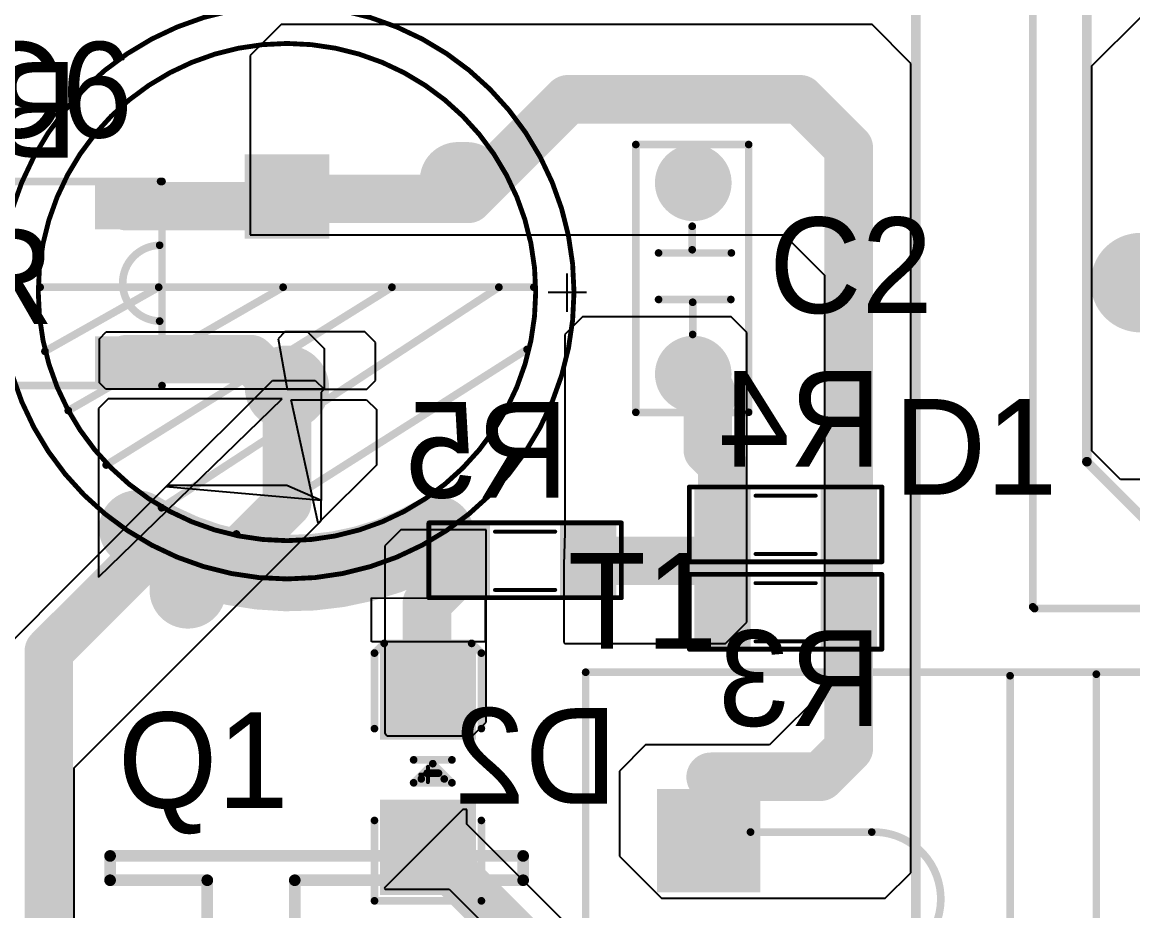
# Model space of a CAD drawing. Header units: millimetres. Extents: x 0.99 to 6.96, y 0.76 to 5.84.
# Drawn here: x 1.568 to 2.71, y 4.444 to 5.359 of the extents above; entities that cross this region are included whole.
import ezdxf

# ---------------------------------------------------------------- set-up
doc = ezdxf.new("R2010")
doc.units = ezdxf.units.MM
doc.header["$MEASUREMENT"] = 0
for name, color, linetype in [('BottomLayer', 5, 'Continuous'), ('BottomOverlay', 54, 'Continuous'), ('BottomPaste', 16, 'Continuous'), ('BottomSolder', 6, 'Continuous'), ('Mechanical1', 6, 'Continuous'), ('Mechanical15', 56, 'Continuous'), ('MultiLayer', 9, 'Continuous'), ('PadHoleLayer', 156, 'Continuous'), ('TopLayer', 1, 'Continuous'), ('TopOverlay', 2, 'Continuous'), ('TopSolder', 216, 'Continuous')]:
    doc.layers.add(name, color=color, linetype=linetype)

# ---------------------------------------------------------------- blocks, each defined once
blk = doc.blocks.new('TO220_2_56')
at = {"layer": 'BottomLayer', "const_width": 0.07}
for points in [[(0, 0.01), (0, -0.01)], [(0.1, 0.01), (0.1, -0.01)], [(0.2, 0.01), (0.2, -0.01)]]:
    blk.add_lwpolyline(points, dxfattribs=at)
at = {"layer": 'BottomLayer', "const_width": 0.035}
for points in [[(-0.0175, 0.01, 1), (0.0175, 0.01, 1)], [(0.0825, 0.01, 1), (0.1175, 0.01, 1)], [(0.1825, 0.01, 1), (0.2175, 0.01, 1)], [(-0.0175, -0.01, 1), (0.0175, -0.01, 1)], [(0.0825, -0.01, 1), (0.1175, -0.01, 1)], [(0.1825, -0.01, 1), (0.2175, -0.01, 1)]]:
    blk.add_lwpolyline(points, format="xyb", close=True, dxfattribs=at)
at = {"layer": 'BottomSolder', "const_width": 0.078}
for points in [[(0, 0.01), (0, -0.01)], [(0.1, 0.01), (0.1, -0.01)], [(0.2, 0.01), (0.2, -0.01)]]:
    blk.add_lwpolyline(points, dxfattribs=at)
at = {"layer": 'BottomSolder', "const_width": 0.039}
for points in [[(-0.0195, 0.01, 1), (0.0195, 0.01, 1)], [(0.0805, 0.01, 1), (0.1195, 0.01, 1)], [(0.1805, 0.01, 1), (0.2195, 0.01, 1)], [(-0.0195, -0.01, 1), (0.0195, -0.01, 1)], [(0.0805, -0.01, 1), (0.1195, -0.01, 1)], [(0.1805, -0.01, 1), (0.2195, -0.01, 1)]]:
    blk.add_lwpolyline(points, format="xyb", close=True, dxfattribs=at)
at = {"layer": 'MultiLayer', "const_width": 0.07}
for points in [[(0, 0.01), (0, -0.01)], [(0.1, 0.01), (0.1, -0.01)], [(0.2, 0.01), (0.2, -0.01)]]:
    blk.add_lwpolyline(points, dxfattribs=at)
at = {"layer": 'MultiLayer', "const_width": 0.035}
for points in [[(-0.0175, 0.01, 1), (0.0175, 0.01, 1)], [(0.0825, 0.01, 1), (0.1175, 0.01, 1)], [(0.1825, 0.01, 1), (0.2175, 0.01, 1)], [(-0.0175, -0.01, 1), (0.0175, -0.01, 1)], [(0.0825, -0.01, 1), (0.1175, -0.01, 1)], [(0.1825, -0.01, 1), (0.2175, -0.01, 1)]]:
    blk.add_lwpolyline(points, format="xyb", close=True, dxfattribs=at)
at = {"layer": 'PadHoleLayer', "const_width": 0.0236}
for points in [[(-0.0118, 0, 1), (0.0118, 0, 1)], [(0.0882, 0, 1), (0.1118, 0, 1)], [(0.1882, 0, 1), (0.2118, 0, 1)]]:
    blk.add_lwpolyline(points, format="xyb", close=True, dxfattribs=at)
at = {"layer": 'TopLayer', "const_width": 0.07}
for points in [[(0, 0.01), (0, -0.01)], [(0.1, 0.01), (0.1, -0.01)], [(0.2, 0.01), (0.2, -0.01)]]:
    blk.add_lwpolyline(points, dxfattribs=at)
at = {"layer": 'TopLayer', "const_width": 0.035}
for points in [[(-0.0175, 0.01, 1), (0.0175, 0.01, 1)], [(0.0825, 0.01, 1), (0.1175, 0.01, 1)], [(0.1825, 0.01, 1), (0.2175, 0.01, 1)], [(-0.0175, -0.01, 1), (0.0175, -0.01, 1)], [(0.0825, -0.01, 1), (0.1175, -0.01, 1)], [(0.1825, -0.01, 1), (0.2175, -0.01, 1)]]:
    blk.add_lwpolyline(points, format="xyb", close=True, dxfattribs=at)
at = {"layer": 'TopOverlay', "const_width": 0.012}
for points in [[(-0.2, 0.3), (-0.2, -0.125)], [(-0.2, 0.3), (-0.175, 0.3)], [(-0.175, 0.3), (-0.175, 0.2)], [(-0.13, 0.3), (-0.13, 0.2)], [(-0.13, 0.3), (-0.07, 0.3)], [(-0.07, 0.3), (-0.07, 0.2)], [(-0.03, 0.3), (0.05, 0.3)], [(-0.03, 0.3), (-0.03, 0.2)], [(0.05, 0.3), (0.05, 0.26)], [(0.15, 0.3), (0.15, 0.26)], [(0.15, 0.3), (0.23, 0.3)], [(0.23, 0.3), (0.23, 0.2)], [(0.27, 0.3), (0.33, 0.3)], [(0.27, 0.3), (0.27, 0.2)], [(0.33, 0.3), (0.33, 0.2)], [(0.375, 0.3), (0.4, 0.3)], [(0.375, 0.3), (0.375, 0.2)], [(0.4, 0.3), (0.4, -0.125)], [(0.05, 0.26), (0.066, 0.244)], [(0.15, 0.26), (0.1336, 0.2436)], [(-0.175, 0.2), (-0.13, 0.2)], [(-0.07, 0.2), (-0.03, 0.2)], [(0.23, 0.2), (0.27, 0.2)], [(0.33, 0.2), (0.375, 0.2)], [(-0.175, 0.11), (0.375, 0.11)], [(-0.175, 0.11), (-0.175, -0.125)], [(0.375, 0.11), (0.375, -0.125)], [(-0.095, 0.095), (0.295, 0.095)], [(-0.095, 0.095), (-0.095, -0.07)], [(0.295, 0.095), (0.295, -0.07)], [(-0.095, -0.07), (0.295, -0.07)], [(-0.2, -0.125), (-0.175, -0.125)], [(0.375, -0.125), (0.4, -0.125)]]:
    blk.add_lwpolyline(points, dxfattribs=at)
at = {"layer": 'TopOverlay', "const_width": 0.006}
for points in [[(-0.203, 0.3, 1), (-0.197, 0.3, 1)], [(-0.203, 0.3, 1), (-0.197, 0.3, 1)], [(-0.178, 0.3, 1), (-0.172, 0.3, 1)], [(-0.178, 0.3, 1), (-0.172, 0.3, 1)], [(-0.133, 0.3, 1), (-0.127, 0.3, 1)], [(-0.133, 0.3, 1), (-0.127, 0.3, 1)], [(-0.073, 0.3, 1), (-0.067, 0.3, 1)], [(-0.073, 0.3, 1), (-0.067, 0.3, 1)], [(-0.033, 0.3, 1), (-0.027, 0.3, 1)], [(-0.033, 0.3, 1), (-0.027, 0.3, 1)], [(0.047, 0.3, 1), (0.053, 0.3, 1)], [(0.047, 0.3, 1), (0.053, 0.3, 1)], [(0.147, 0.3, 1), (0.153, 0.3, 1)], [(0.147, 0.3, 1), (0.153, 0.3, 1)], [(0.227, 0.3, 1), (0.233, 0.3, 1)], [(0.227, 0.3, 1), (0.233, 0.3, 1)], [(0.267, 0.3, 1), (0.273, 0.3, 1)], [(0.267, 0.3, 1), (0.273, 0.3, 1)], [(0.327, 0.3, 1), (0.333, 0.3, 1)], [(0.327, 0.3, 1), (0.333, 0.3, 1)], [(0.372, 0.3, 1), (0.378, 0.3, 1)], [(0.372, 0.3, 1), (0.378, 0.3, 1)], [(0.397, 0.3, 1), (0.403, 0.3, 1)], [(0.397, 0.3, 1), (0.403, 0.3, 1)], [(0.047, 0.26, 1), (0.053, 0.26, 1)], [(0.047, 0.26, 1), (0.053, 0.26, 1)], [(0.147, 0.26, 1), (0.153, 0.26, 1)], [(0.147, 0.26, 1), (0.153, 0.26, 1)], [(0.063, 0.244, 1), (0.069, 0.244, 1)], [(0.0634, 0.2435, 1), (0.0694, 0.2435, 1)], [(0.1306, 0.2436, 1), (0.1366, 0.2436, 1)], [(0.1308, 0.2434, 1), (0.1368, 0.2434, 1)], [(-0.178, 0.2, 1), (-0.172, 0.2, 1)], [(-0.178, 0.2, 1), (-0.172, 0.2, 1)], [(-0.133, 0.2, 1), (-0.127, 0.2, 1)], [(-0.133, 0.2, 1), (-0.127, 0.2, 1)], [(-0.073, 0.2, 1), (-0.067, 0.2, 1)], [(-0.073, 0.2, 1), (-0.067, 0.2, 1)], [(-0.033, 0.2, 1), (-0.027, 0.2, 1)], [(-0.033, 0.2, 1), (-0.027, 0.2, 1)], [(0.227, 0.2, 1), (0.233, 0.2, 1)], [(0.227, 0.2, 1), (0.233, 0.2, 1)], [(0.267, 0.2, 1), (0.273, 0.2, 1)], [(0.267, 0.2, 1), (0.273, 0.2, 1)], [(0.327, 0.2, 1), (0.333, 0.2, 1)], [(0.327, 0.2, 1), (0.333, 0.2, 1)], [(0.372, 0.2, 1), (0.378, 0.2, 1)], [(0.372, 0.2, 1), (0.378, 0.2, 1)], [(-0.178, 0.11, 1), (-0.172, 0.11, 1)], [(-0.178, 0.11, 1), (-0.172, 0.11, 1)], [(0.372, 0.11, 1), (0.378, 0.11, 1)], [(0.372, 0.11, 1), (0.378, 0.11, 1)], [(-0.098, 0.095, 1), (-0.092, 0.095, 1)], [(-0.098, 0.095, 1), (-0.092, 0.095, 1)], [(0.292, 0.095, 1), (0.298, 0.095, 1)], [(0.292, 0.095, 1), (0.298, 0.095, 1)], [(-0.098, -0.07, 1), (-0.092, -0.07, 1)], [(-0.098, -0.07, 1), (-0.092, -0.07, 1)], [(0.292, -0.07, 1), (0.298, -0.07, 1)], [(0.292, -0.07, 1), (0.298, -0.07, 1)], [(-0.203, -0.125, 1), (-0.197, -0.125, 1)], [(-0.203, -0.125, 1), (-0.197, -0.125, 1)], [(-0.178, -0.125, 1), (-0.172, -0.125, 1)], [(-0.178, -0.125, 1), (-0.172, -0.125, 1)], [(0.372, -0.125, 1), (0.378, -0.125, 1)], [(0.372, -0.125, 1), (0.378, -0.125, 1)], [(0.397, -0.125, 1), (0.403, -0.125, 1)], [(0.397, -0.125, 1), (0.403, -0.125, 1)]]:
    blk.add_lwpolyline(points, format="xyb", close=True, dxfattribs=at)
at = {"layer": 'TopOverlay', "const_width": 0.012}
blk.add_lwpolyline([(0.1338, 0.2434, -2.922044), (0.0664, 0.2435)], format="xyb", dxfattribs=at)
at = {"layer": 'TopSolder', "const_width": 0.078}
for points in [[(0, 0.01), (0, -0.01)], [(0.1, 0.01), (0.1, -0.01)], [(0.2, 0.01), (0.2, -0.01)]]:
    blk.add_lwpolyline(points, dxfattribs=at)
at = {"layer": 'TopSolder', "const_width": 0.039}
for points in [[(-0.0195, 0.01, 1), (0.0195, 0.01, 1)], [(0.0805, 0.01, 1), (0.1195, 0.01, 1)], [(0.1805, 0.01, 1), (0.2195, 0.01, 1)], [(-0.0195, -0.01, 1), (0.0195, -0.01, 1)], [(0.0805, -0.01, 1), (0.1195, -0.01, 1)], [(0.1805, -0.01, 1), (0.2195, -0.01, 1)]]:
    blk.add_lwpolyline(points, format="xyb", close=True, dxfattribs=at)
blk = doc.blocks.new('EE29_63')
at = {"layer": 'BottomLayer'}
blk.add_solid([(-0.0492, -0.0492), (0.0492, -0.0492), (-0.0492, 0.0492), (0.0492, 0.0492)], dxfattribs=at)
at = {"layer": 'BottomSolder'}
blk.add_solid([(-0.0532, -0.0532), (0.0532, -0.0532), (-0.0532, 0.0532), (0.0532, 0.0532)], dxfattribs=at)
at = {"layer": 'MultiLayer'}
blk.add_solid([(-0.0492, -0.0492), (0.0492, -0.0492), (-0.0492, 0.0492), (0.0492, 0.0492)], dxfattribs=at)
at = {"layer": 'PadHoleLayer', "const_width": 0.0236}
blk.add_lwpolyline([(-0.0118, 0, 1), (0.0118, 0, 1)], format="xyb", close=True, dxfattribs=at)
at = {"layer": 'TopLayer'}
blk.add_solid([(-0.0492, -0.0492), (0.0492, -0.0492), (-0.0492, 0.0492), (0.0492, 0.0492)], dxfattribs=at)
at = {"layer": 'TopOverlay', "const_width": 0.00787}
for points in [[(-0.1266, 0.1733), (0.7835, 0.1733)], [(-0.1266, -0.9682), (-0.1266, 0.1733)], [(0.3101, -0.9661), (0.3101, 0.1697)], [(0.3988, -0.9665), (0.3988, 0.1713)], [(0.043, 0.0088), (0.1677, 0.0088)]]:
    blk.add_lwpolyline(points, dxfattribs=at)
at = {"layer": 'TopOverlay', "const_width": 0.00394}
for points in [[(-0.1286, 0.1733, 1), (-0.1246, 0.1733, 1)], [(-0.1286, 0.1733, 1), (-0.1246, 0.1733, 1)], [(0.3081, 0.1697, 1), (0.312, 0.1697, 1)], [(0.3968, 0.1713, 1), (0.4008, 0.1713, 1)], [(0.041, 0.0088, 1), (0.045, 0.0088, 1)], [(0.1658, 0.0088, 1), (0.1697, 0.0088, 1)], [(0.1658, 0.0088, 1), (0.1697, 0.0088, 1)]]:
    blk.add_lwpolyline(points, format="xyb", close=True, dxfattribs=at)
at = {"layer": 'TopOverlay', "const_width": 0.00787}
blk.add_lwpolyline([(0.1677, 0.0088, -1.008867), (0.1708, -0.129)], format="xyb", dxfattribs=at)
at = {"layer": 'TopSolder'}
blk.add_solid([(-0.0532, -0.0532), (0.0532, -0.0532), (-0.0532, 0.0532), (0.0532, 0.0532)], dxfattribs=at)
blk = doc.blocks.new('RES_SMD_1206_B_79')
at = {"layer": 'BottomLayer'}
for points in [[(-0.09, -0.0325), (-0.04, -0.0325), (-0.09, 0.0325), (-0.04, 0.0325)], [(0.04, -0.0325), (0.09, -0.0325), (0.04, 0.0325), (0.09, 0.0325)]]:
    blk.add_solid(points, dxfattribs=at)
at = {"layer": 'BottomOverlay'}
for points, const_width in [([(0.099, 0.038), (-0.099, 0.038)], 0.005), ([(-0.099, 0.038), (-0.099, -0.039)], 0.005), ([(0.099, 0.038), (0.099, -0.039)], 0.005), ([(0.031, 0.03), (-0.031, 0.03)], 0.004), ([(0.031, -0.03), (-0.031, -0.03)], 0.004), ([(0.099, -0.039), (-0.099, -0.039)], 0.005)]:
    blk.add_lwpolyline(points, dxfattribs=dict(at, const_width=const_width))
for points, const_width in [([(-0.1003, 0.038, 1), (-0.0978, 0.038, 1)], 0.0025), ([(-0.1003, 0.038, 1), (-0.0978, 0.038, 1)], 0.0025), ([(0.0977, 0.038, 1), (0.1002, 0.038, 1)], 0.0025), ([(0.0977, 0.038, 1), (0.1002, 0.038, 1)], 0.0025), ([(-0.032, 0.03, 1), (-0.03, 0.03, 1)], 0.002), ([(0.03, 0.03, 1), (0.032, 0.03, 1)], 0.002), ([(-0.032, -0.03, 1), (-0.03, -0.03, 1)], 0.002), ([(0.03, -0.03, 1), (0.032, -0.03, 1)], 0.002), ([(-0.1003, -0.039, 1), (-0.0978, -0.039, 1)], 0.0025), ([(-0.1003, -0.039, 1), (-0.0978, -0.039, 1)], 0.0025), ([(0.0977, -0.039, 1), (0.1002, -0.039, 1)], 0.0025), ([(0.0977, -0.039, 1), (0.1002, -0.039, 1)], 0.0025)]:
    blk.add_lwpolyline(points, format="xyb", close=True, dxfattribs=dict(at, const_width=const_width))
at = {"layer": 'BottomPaste'}
for points in [[(-0.09, -0.0325), (-0.04, -0.0325), (-0.09, 0.0325), (-0.04, 0.0325)], [(0.04, -0.0325), (0.09, -0.0325), (0.04, 0.0325), (0.09, 0.0325)]]:
    blk.add_solid(points, dxfattribs=at)
at = {"layer": 'BottomSolder'}
for points in [[(-0.094, -0.0365), (-0.036, -0.0365), (-0.094, 0.0365), (-0.036, 0.0365)], [(0.036, -0.0365), (0.094, -0.0365), (0.036, 0.0365), (0.094, 0.0365)]]:
    blk.add_solid(points, dxfattribs=at)
blk = doc.blocks.new('RES_SMD_1206_B_80')
at = {"layer": 'BottomLayer'}
for points in [[(-0.09, -0.0325), (-0.04, -0.0325), (-0.09, 0.0325), (-0.04, 0.0325)], [(0.04, -0.0325), (0.09, -0.0325), (0.04, 0.0325), (0.09, 0.0325)]]:
    blk.add_solid(points, dxfattribs=at)
at = {"layer": 'BottomOverlay'}
for points, const_width in [([(0.099, 0.038), (-0.099, 0.038)], 0.005), ([(-0.099, 0.038), (-0.099, -0.039)], 0.005), ([(0.099, 0.038), (0.099, -0.039)], 0.005), ([(0.031, 0.03), (-0.031, 0.03)], 0.004), ([(0.031, -0.03), (-0.031, -0.03)], 0.004), ([(0.099, -0.039), (-0.099, -0.039)], 0.005)]:
    blk.add_lwpolyline(points, dxfattribs=dict(at, const_width=const_width))
for points, const_width in [([(-0.1003, 0.038, 1), (-0.0978, 0.038, 1)], 0.0025), ([(-0.1003, 0.038, 1), (-0.0978, 0.038, 1)], 0.0025), ([(0.0977, 0.038, 1), (0.1002, 0.038, 1)], 0.0025), ([(0.0977, 0.038, 1), (0.1002, 0.038, 1)], 0.0025), ([(-0.032, 0.03, 1), (-0.03, 0.03, 1)], 0.002), ([(0.03, 0.03, 1), (0.032, 0.03, 1)], 0.002), ([(-0.032, -0.03, 1), (-0.03, -0.03, 1)], 0.002), ([(0.03, -0.03, 1), (0.032, -0.03, 1)], 0.002), ([(-0.1003, -0.039, 1), (-0.0978, -0.039, 1)], 0.0025), ([(-0.1003, -0.039, 1), (-0.0978, -0.039, 1)], 0.0025), ([(0.0977, -0.039, 1), (0.1002, -0.039, 1)], 0.0025), ([(0.0977, -0.039, 1), (0.1002, -0.039, 1)], 0.0025)]:
    blk.add_lwpolyline(points, format="xyb", close=True, dxfattribs=dict(at, const_width=const_width))
at = {"layer": 'BottomPaste'}
for points in [[(-0.09, -0.0325), (-0.04, -0.0325), (-0.09, 0.0325), (-0.04, 0.0325)], [(0.04, -0.0325), (0.09, -0.0325), (0.04, 0.0325), (0.09, 0.0325)]]:
    blk.add_solid(points, dxfattribs=at)
at = {"layer": 'BottomSolder'}
for points in [[(-0.094, -0.0365), (-0.036, -0.0365), (-0.094, 0.0365), (-0.036, 0.0365)], [(0.036, -0.0365), (0.094, -0.0365), (0.036, 0.0365), (0.094, 0.0365)]]:
    blk.add_solid(points, dxfattribs=at)
blk = doc.blocks.new('RES_SMD_1206_B_81')
at = {"layer": 'BottomLayer'}
for points in [[(-0.09, -0.0325), (-0.04, -0.0325), (-0.09, 0.0325), (-0.04, 0.0325)], [(0.04, -0.0325), (0.09, -0.0325), (0.04, 0.0325), (0.09, 0.0325)]]:
    blk.add_solid(points, dxfattribs=at)
at = {"layer": 'BottomOverlay'}
for points, const_width in [([(0.099, 0.038), (-0.099, 0.038)], 0.005), ([(-0.099, 0.038), (-0.099, -0.039)], 0.005), ([(0.099, 0.038), (0.099, -0.039)], 0.005), ([(0.031, 0.03), (-0.031, 0.03)], 0.004), ([(0.031, -0.03), (-0.031, -0.03)], 0.004), ([(0.099, -0.039), (-0.099, -0.039)], 0.005)]:
    blk.add_lwpolyline(points, dxfattribs=dict(at, const_width=const_width))
for points, const_width in [([(-0.1003, 0.038, 1), (-0.0978, 0.038, 1)], 0.0025), ([(-0.1003, 0.038, 1), (-0.0978, 0.038, 1)], 0.0025), ([(0.0977, 0.038, 1), (0.1002, 0.038, 1)], 0.0025), ([(0.0977, 0.038, 1), (0.1002, 0.038, 1)], 0.0025), ([(-0.032, 0.03, 1), (-0.03, 0.03, 1)], 0.002), ([(0.03, 0.03, 1), (0.032, 0.03, 1)], 0.002), ([(-0.032, -0.03, 1), (-0.03, -0.03, 1)], 0.002), ([(0.03, -0.03, 1), (0.032, -0.03, 1)], 0.002), ([(-0.1003, -0.039, 1), (-0.0978, -0.039, 1)], 0.0025), ([(-0.1003, -0.039, 1), (-0.0978, -0.039, 1)], 0.0025), ([(0.0977, -0.039, 1), (0.1002, -0.039, 1)], 0.0025), ([(0.0977, -0.039, 1), (0.1002, -0.039, 1)], 0.0025)]:
    blk.add_lwpolyline(points, format="xyb", close=True, dxfattribs=dict(at, const_width=const_width))
at = {"layer": 'BottomPaste'}
for points in [[(-0.09, -0.0325), (-0.04, -0.0325), (-0.09, 0.0325), (-0.04, 0.0325)], [(0.04, -0.0325), (0.09, -0.0325), (0.04, 0.0325), (0.09, 0.0325)]]:
    blk.add_solid(points, dxfattribs=at)
at = {"layer": 'BottomSolder'}
for points in [[(-0.094, -0.0365), (-0.036, -0.0365), (-0.094, 0.0365), (-0.036, 0.0365)], [(0.036, -0.0365), (0.094, -0.0365), (0.036, 0.0365), (0.094, 0.0365)]]:
    blk.add_solid(points, dxfattribs=at)
blk = doc.blocks.new('DIO_SMD_106_B_96')
at = {"layer": 'BottomLayer'}
for points in [[(-0.035, 0.0453), (-0.125, 0.0453), (-0.035, -0.0453), (-0.125, -0.0453)], [(0.125, 0.0453), (0.035, 0.0453), (0.125, -0.0453), (0.035, -0.0453)]]:
    blk.add_solid(points, dxfattribs=at)
at = {"layer": 'BottomOverlay', "const_width": 0.00787}
for points in [[(-0.13, 0.045), (-0.12, 0.055)], [(-0.0422, 0.055), (-0.12, 0.055)], [(0.135, 0.055), (0.0522, 0.055)], [(0.135, -0.055), (0.135, 0.055)], [(-0.13, -0.045), (-0.13, 0.045)], [(-0.0101, -0.0147), (-0.0101, 0.0247)], [(-0.0062, 0.005), (0.0135, 0.0247)], [(0.0135, -0.0147), (0.0135, 0.0247)], [(0.0037, -0.0009), (0.0037, 0.0109)], [(0.0096, -0.0068), (0.0096, 0.0168)], [(0.0135, -0.0147), (-0.0062, 0.005)], [(-0.12, -0.055), (-0.13, -0.045)], [(-0.0422, -0.055), (-0.12, -0.055)], [(0.135, -0.055), (0.0522, -0.055)]]:
    blk.add_lwpolyline(points, dxfattribs=at)
at = {"layer": 'BottomOverlay', "const_width": 0.00394}
for points in [[(-0.122, 0.055, 1), (-0.118, 0.055, 1)], [(-0.122, 0.055, 1), (-0.118, 0.055, 1)], [(-0.0442, 0.055, 1), (-0.0403, 0.055, 1)], [(0.0503, 0.055, 1), (0.0542, 0.055, 1)], [(0.133, 0.055, 1), (0.137, 0.055, 1)], [(0.133, 0.055, 1), (0.137, 0.055, 1)], [(-0.132, 0.045, 1), (-0.128, 0.045, 1)], [(-0.132, 0.045, 1), (-0.128, 0.045, 1)], [(-0.0121, 0.0247, 1), (-0.0081, 0.0247, 1)], [(0.0115, 0.0247, 1), (0.0155, 0.0247, 1)], [(0.0115, 0.0247, 1), (0.0155, 0.0247, 1)], [(0.0017, 0.0109, 1), (0.0056, 0.0109, 1)], [(0.0076, 0.0168, 1), (0.0115, 0.0168, 1)], [(-0.0081, 0.005, 1), (-0.0042, 0.005, 1)], [(-0.0081, 0.005, 1), (-0.0042, 0.005, 1)], [(0.0017, -0.0009, 1), (0.0056, -0.0009, 1)], [(-0.0121, -0.0147, 1), (-0.0081, -0.0147, 1)], [(0.0076, -0.0068, 1), (0.0115, -0.0068, 1)], [(0.0115, -0.0147, 1), (0.0155, -0.0147, 1)], [(0.0115, -0.0147, 1), (0.0155, -0.0147, 1)], [(-0.132, -0.045, 1), (-0.128, -0.045, 1)], [(-0.132, -0.045, 1), (-0.128, -0.045, 1)], [(-0.122, -0.055, 1), (-0.118, -0.055, 1)], [(-0.122, -0.055, 1), (-0.118, -0.055, 1)], [(-0.0442, -0.055, 1), (-0.0403, -0.055, 1)], [(0.0503, -0.055, 1), (0.0542, -0.055, 1)], [(0.133, -0.055, 1), (0.137, -0.055, 1)], [(0.133, -0.055, 1), (0.137, -0.055, 1)]]:
    blk.add_lwpolyline(points, format="xyb", close=True, dxfattribs=at)
at = {"layer": 'BottomPaste'}
for points in [[(-0.035, 0.0453), (-0.125, 0.0453), (-0.035, -0.0453), (-0.125, -0.0453)], [(0.125, 0.0453), (0.035, 0.0453), (0.125, -0.0453), (0.035, -0.0453)]]:
    blk.add_solid(points, dxfattribs=at)
at = {"layer": 'BottomSolder'}
for points in [[(-0.031, 0.0493), (-0.129, 0.0493), (-0.031, -0.0493), (-0.129, -0.0493)], [(0.129, 0.0493), (0.031, 0.0493), (0.129, -0.0493), (0.031, -0.0493)]]:
    blk.add_solid(points, dxfattribs=at)
at = {"layer": 'Mechanical1', "const_width": 0.00394}
for points in [[(0.0129, 0), (-0.0029, 0)], [(0.005, -0.0079), (0.005, 0.0079)]]:
    blk.add_lwpolyline(points, dxfattribs=at)
at = {"layer": 'Mechanical1', "const_width": 0.00197}
for points in [[(-0.0039, 0, 1), (-0.0019, 0, 1)], [(0.004, 0.0079, 1), (0.006, 0.0079, 1)], [(0.0119, 0, 1), (0.0139, 0, 1)], [(0.004, -0.0079, 1), (0.006, -0.0079, 1)]]:
    blk.add_lwpolyline(points, format="xyb", close=True, dxfattribs=at)
blk = doc.blocks.new('TO_220_1_F___97')
at = {"layer": 'BottomLayer'}
for points, const_width in [([(-0.2756, 0.2047, 1), (-0.2362, 0.2047, 1)], 0.0394), ([(0.4331, 0.2047, 1), (0.4724, 0.2047, 1)], 0.0394), ([(0.0823, 0.0138, 1), (0.1177, 0.0138, 1)], 0.0354), ([(0.1823, 0.0138, 1), (0.2177, 0.0138, 1)], 0.0354), ([(0.0823, -0.0138, 1), (0.1177, -0.0138, 1)], 0.0354), ([(0.1823, -0.0138, 1), (0.2177, -0.0138, 1)], 0.0354)]:
    blk.add_lwpolyline(points, format="xyb", close=True, dxfattribs=dict(at, const_width=const_width))
at = {"layer": 'BottomLayer', "const_width": 0.0709}
for points in [[(0.1, 0.0138), (0.1, -0.0138)], [(0.2, 0.0138), (0.2, -0.0138)]]:
    blk.add_lwpolyline(points, dxfattribs=at)
at = {"layer": 'BottomLayer'}
blk.add_solid([(-0.0354, -0.0492), (0.0354, -0.0492), (-0.0354, 0.0492), (0.0354, 0.0492)], dxfattribs=at)
at = {"layer": 'BottomSolder'}
for points, const_width in [([(-0.2776, 0.2047, 1), (-0.2342, 0.2047, 1)], 0.0434), ([(0.4311, 0.2047, 1), (0.4744, 0.2047, 1)], 0.0434), ([(0.0803, 0.0138, 1), (0.1197, 0.0138, 1)], 0.0394), ([(0.1803, 0.0138, 1), (0.2197, 0.0138, 1)], 0.0394), ([(0.0803, -0.0138, 1), (0.1197, -0.0138, 1)], 0.0394), ([(0.1803, -0.0138, 1), (0.2197, -0.0138, 1)], 0.0394)]:
    blk.add_lwpolyline(points, format="xyb", close=True, dxfattribs=dict(at, const_width=const_width))
at = {"layer": 'BottomSolder', "const_width": 0.0789}
for points in [[(0.1, 0.0138), (0.1, -0.0138)], [(0.2, 0.0138), (0.2, -0.0138)]]:
    blk.add_lwpolyline(points, dxfattribs=at)
at = {"layer": 'BottomSolder'}
blk.add_solid([(-0.0394, -0.0532), (0.0394, -0.0532), (-0.0394, 0.0532), (0.0394, 0.0532)], dxfattribs=at)
at = {"layer": 'MultiLayer'}
for points, const_width in [([(-0.2756, 0.2047, 1), (-0.2362, 0.2047, 1)], 0.0394), ([(0.4331, 0.2047, 1), (0.4724, 0.2047, 1)], 0.0394), ([(0.0823, 0.0138, 1), (0.1177, 0.0138, 1)], 0.0354), ([(0.1823, 0.0138, 1), (0.2177, 0.0138, 1)], 0.0354), ([(0.0823, -0.0138, 1), (0.1177, -0.0138, 1)], 0.0354), ([(0.1823, -0.0138, 1), (0.2177, -0.0138, 1)], 0.0354)]:
    blk.add_lwpolyline(points, format="xyb", close=True, dxfattribs=dict(at, const_width=const_width))
at = {"layer": 'MultiLayer', "const_width": 0.0709}
for points in [[(0.1, 0.0138), (0.1, -0.0138)], [(0.2, 0.0138), (0.2, -0.0138)]]:
    blk.add_lwpolyline(points, dxfattribs=at)
at = {"layer": 'MultiLayer'}
blk.add_solid([(-0.0354, -0.0492), (0.0354, -0.0492), (-0.0354, 0.0492), (0.0354, 0.0492)], dxfattribs=at)
at = {"layer": 'PadHoleLayer'}
for points, const_width in [([(-0.2815, 0.2047, 1), (-0.2303, 0.2047, 1)], 0.0512), ([(0.4272, 0.2047, 1), (0.4783, 0.2047, 1)], 0.0512), ([(-0.0118, 0, 1), (0.0118, 0, 1)], 0.0236), ([(0.0882, 0, 1), (0.1118, 0, 1)], 0.0236), ([(0.1882, 0, 1), (0.2118, 0, 1)], 0.0236)]:
    blk.add_lwpolyline(points, format="xyb", close=True, dxfattribs=dict(at, const_width=const_width))
at = {"layer": 'TopLayer'}
for points, const_width in [([(-0.2756, 0.2047, 1), (-0.2362, 0.2047, 1)], 0.0394), ([(0.4331, 0.2047, 1), (0.4724, 0.2047, 1)], 0.0394), ([(0.0823, 0.0138, 1), (0.1177, 0.0138, 1)], 0.0354), ([(0.1823, 0.0138, 1), (0.2177, 0.0138, 1)], 0.0354), ([(0.0823, -0.0138, 1), (0.1177, -0.0138, 1)], 0.0354), ([(0.1823, -0.0138, 1), (0.2177, -0.0138, 1)], 0.0354)]:
    blk.add_lwpolyline(points, format="xyb", close=True, dxfattribs=dict(at, const_width=const_width))
at = {"layer": 'TopLayer', "const_width": 0.0709}
for points in [[(0.1, 0.0138), (0.1, -0.0138)], [(0.2, 0.0138), (0.2, -0.0138)]]:
    blk.add_lwpolyline(points, dxfattribs=at)
at = {"layer": 'TopLayer'}
blk.add_solid([(-0.0354, -0.0492), (0.0354, -0.0492), (-0.0354, 0.0492), (0.0354, 0.0492)], dxfattribs=at)
at = {"layer": 'TopOverlay', "const_width": 0.00787}
for points in [[(-0.3667, 0.4971), (0.5603, 0.4971)], [(-0.3667, -0.129), (-0.3667, 0.4971)], [(0.5603, -0.1308), (0.5603, 0.4971)], [(-0.125, 0.1499), (0.325, 0.1499)], [(-0.125, 0.0999), (-0.125, 0.1499)], [(0.325, -0.0751), (0.325, 0.1499)], [(-0.125, -0.0751), (-0.125, 0.0999)], [(-0.125, 0.0749), (0.325, 0.0749)], [(-0.125, -0.0751), (0.325, -0.0751)], [(-0.3667, -0.129), (-0.3649, -0.1308)], [(-0.3649, -0.1308), (0.5603, -0.1308)]]:
    blk.add_lwpolyline(points, dxfattribs=at)
at = {"layer": 'TopOverlay'}
for points, const_width in [([(-0.3687, 0.4971, 1), (-0.3647, 0.4971, 1)], 0.00394), ([(-0.3687, 0.4971, 1), (-0.3647, 0.4971, 1)], 0.00394), ([(0.5583, 0.4971, 1), (0.5623, 0.4971, 1)], 0.00394), ([(0.5583, 0.4971, 1), (0.5623, 0.4971, 1)], 0.00394), ([(-0.127, 0.1499, 1), (-0.1231, 0.1499, 1)], 0.00393), ([(-0.127, 0.1499, 1), (-0.1231, 0.1499, 1)], 0.00393), ([(0.323, 0.1499, 1), (0.3269, 0.1499, 1)], 0.00393), ([(0.323, 0.1499, 1), (0.3269, 0.1499, 1)], 0.00393), ([(-0.127, 0.0999, 1), (-0.1231, 0.0999, 1)], 0.00393), ([(-0.127, 0.0999, 1), (-0.1231, 0.0999, 1)], 0.00393), ([(-0.127, 0.0749, 1), (-0.1231, 0.0749, 1)], 0.00393), ([(0.323, 0.0749, 1), (0.3269, 0.0749, 1)], 0.00393), ([(-0.127, -0.0751, 1), (-0.1231, -0.0751, 1)], 0.00393), ([(-0.127, -0.0751, 1), (-0.1231, -0.0751, 1)], 0.00393), ([(0.323, -0.0751, 1), (0.3269, -0.0751, 1)], 0.00393), ([(0.323, -0.0751, 1), (0.3269, -0.0751, 1)], 0.00393), ([(-0.3687, -0.129, 1), (-0.3647, -0.129, 1)], 0.00394), ([(-0.3687, -0.129, 1), (-0.3647, -0.129, 1)], 0.00394), ([(-0.3669, -0.1308, 1), (-0.3629, -0.1308, 1)], 0.00394), ([(-0.3669, -0.1308, 1), (-0.3629, -0.1308, 1)], 0.00394), ([(0.5583, -0.1308, 1), (0.5623, -0.1308, 1)], 0.00394), ([(0.5583, -0.1308, 1), (0.5623, -0.1308, 1)], 0.00394)]:
    blk.add_lwpolyline(points, format="xyb", close=True, dxfattribs=dict(at, const_width=const_width))
at = {"layer": 'TopSolder'}
for points, const_width in [([(-0.2776, 0.2047, 1), (-0.2342, 0.2047, 1)], 0.0434), ([(0.4311, 0.2047, 1), (0.4744, 0.2047, 1)], 0.0434), ([(0.0803, 0.0138, 1), (0.1197, 0.0138, 1)], 0.0394), ([(0.1803, 0.0138, 1), (0.2197, 0.0138, 1)], 0.0394), ([(0.0803, -0.0138, 1), (0.1197, -0.0138, 1)], 0.0394), ([(0.1803, -0.0138, 1), (0.2197, -0.0138, 1)], 0.0394)]:
    blk.add_lwpolyline(points, format="xyb", close=True, dxfattribs=dict(at, const_width=const_width))
at = {"layer": 'TopSolder', "const_width": 0.0789}
for points in [[(0.1, 0.0138), (0.1, -0.0138)], [(0.2, 0.0138), (0.2, -0.0138)]]:
    blk.add_lwpolyline(points, dxfattribs=at)
at = {"layer": 'TopSolder'}
blk.add_solid([(-0.0394, -0.0532), (0.0394, -0.0532), (-0.0394, 0.0532), (0.0394, 0.0532)], dxfattribs=at)
blk = doc.blocks.new('CA_ALU_13BL_104')
at = {"layer": 'BottomLayer', "const_width": 0.0394}
blk.add_lwpolyline([(0.0787, 0, 1), (0.1181, 0, 1)], format="xyb", close=True, dxfattribs=at)
at = {"layer": 'BottomLayer'}
blk.add_solid([(-0.1378, -0.0394), (-0.0591, -0.0394), (-0.1378, 0.0394), (-0.0591, 0.0394)], dxfattribs=at)
at = {"layer": 'BottomSolder', "const_width": 0.0434}
blk.add_lwpolyline([(0.0767, 0, 1), (0.1201, 0, 1)], format="xyb", close=True, dxfattribs=at)
at = {"layer": 'BottomSolder'}
blk.add_solid([(-0.1418, -0.0434), (-0.0551, -0.0434), (-0.1418, 0.0434), (-0.0551, 0.0434)], dxfattribs=at)
at = {"layer": 'Mechanical15'}
for points, const_width in [([(0.2953, 0, 1), (-0.2953, 0, 1)], 0.005), ([(-0.2965, 0, 1), (-0.294, 0, 1)], 0.0025), ([(0.294, 0, 1), (0.2965, 0, 1)], 0.0025)]:
    blk.add_lwpolyline(points, format="xyb", close=True, dxfattribs=dict(at, const_width=const_width))
at = {"layer": 'PadHoleLayer', "const_width": 0.0177}
for points in [[(-0.1073, 0, 1), (-0.0896, 0, 1)], [(0.0896, 0, 1), (0.1073, 0, 1)]]:
    blk.add_lwpolyline(points, format="xyb", close=True, dxfattribs=at)
at = {"layer": 'TopLayer', "const_width": 0.0394}
blk.add_lwpolyline([(0.0787, 0, 1), (0.1181, 0, 1)], format="xyb", close=True, dxfattribs=at)
at = {"layer": 'TopLayer'}
blk.add_solid([(-0.1378, -0.0394), (-0.0591, -0.0394), (-0.1378, 0.0394), (-0.0591, 0.0394)], dxfattribs=at)
at = {"layer": 'TopOverlay'}
for p, q in [((0.0005, 0.3081), (0.0005, 0.2687)), ((0.0202, 0.2884), (-0.0192, 0.2884))]:
    blk.add_line(p, q, dxfattribs=at)
for points, const_width in [([(0.2559, 0, 1), (-0.2559, 0, 1)], 0.005), ([(-0.2572, 0, 1), (-0.2547, 0, 1)], 0.0025), ([(0.2547, 0, 1), (0.2572, 0, 1)], 0.0025)]:
    blk.add_lwpolyline(points, format="xyb", close=True, dxfattribs=dict(at, const_width=const_width))
at = {"layer": 'TopSolder', "const_width": 0.0434}
blk.add_lwpolyline([(0.0767, 0, 1), (0.1201, 0, 1)], format="xyb", close=True, dxfattribs=at)
at = {"layer": 'TopSolder'}
blk.add_solid([(-0.1418, -0.0434), (-0.0551, -0.0434), (-0.1418, 0.0434), (-0.0551, 0.0434)], dxfattribs=at)
blk = doc.blocks.new('CAP_5___108')
at = {"layer": 'BottomLayer', "const_width": 0.0354}
for points in [[(-0.0177, 0, 1), (0.0177, 0, 1)], [(0.1791, 0, 1), (0.2146, 0, 1)]]:
    blk.add_lwpolyline(points, format="xyb", close=True, dxfattribs=at)
at = {"layer": 'BottomSolder', "const_width": 0.0394}
for points in [[(-0.0197, 0, 1), (0.0197, 0, 1)], [(0.1771, 0, 1), (0.2166, 0, 1)]]:
    blk.add_lwpolyline(points, format="xyb", close=True, dxfattribs=at)
at = {"layer": 'MultiLayer', "const_width": 0.0354}
for points in [[(-0.0177, 0, 1), (0.0177, 0, 1)], [(0.1791, 0, 1), (0.2146, 0, 1)]]:
    blk.add_lwpolyline(points, format="xyb", close=True, dxfattribs=at)
at = {"layer": 'PadHoleLayer', "const_width": 0.0169}
for points in [[(-0.0085, 0, 1), (0.0085, 0, 1)], [(0.1884, 0, 1), (0.2053, 0, 1)]]:
    blk.add_lwpolyline(points, format="xyb", close=True, dxfattribs=at)
at = {"layer": 'TopLayer', "const_width": 0.0354}
for points in [[(-0.0177, 0, 1), (0.0177, 0, 1)], [(0.1791, 0, 1), (0.2146, 0, 1)]]:
    blk.add_lwpolyline(points, format="xyb", close=True, dxfattribs=at)
at = {"layer": 'TopOverlay', "const_width": 0.00787}
for points in [[(-0.0394, 0.0591), (0.2362, 0.0591)], [(-0.0394, 0.0591), (-0.0394, -0.057)], [(0.2362, 0.0591), (0.2362, -0.057)], [(0.0768, 0.0357), (0.0768, -0.0387)], [(0.1246, 0.0357), (0.1246, -0.0392)], [(0.0407, 0.0006), (0.0739, 0.0006)], [(0.1279, 0.0011), (0.1521, 0.0011)], [(-0.0394, -0.057), (0.2362, -0.057)]]:
    blk.add_lwpolyline(points, dxfattribs=at)
at = {"layer": 'TopOverlay', "const_width": 0.00394}
for points in [[(-0.0413, 0.0591, 1), (-0.0374, 0.0591, 1)], [(-0.0413, 0.0591, 1), (-0.0374, 0.0591, 1)], [(0.2343, 0.0591, 1), (0.2382, 0.0591, 1)], [(0.2343, 0.0591, 1), (0.2382, 0.0591, 1)], [(0.0748, 0.0357, 1), (0.0787, 0.0357, 1)], [(0.1227, 0.0357, 1), (0.1266, 0.0357, 1)], [(0.0388, 0.0006, 1), (0.0427, 0.0006, 1)], [(0.0719, 0.0006, 1), (0.0759, 0.0006, 1)], [(0.126, 0.0011, 1), (0.1299, 0.0011, 1)], [(0.1501, 0.0011, 1), (0.1541, 0.0011, 1)], [(0.0748, -0.0387, 1), (0.0787, -0.0387, 1)], [(0.1227, -0.0392, 1), (0.1266, -0.0392, 1)], [(-0.0413, -0.057, 1), (-0.0374, -0.057, 1)], [(-0.0413, -0.057, 1), (-0.0374, -0.057, 1)], [(0.2343, -0.057, 1), (0.2382, -0.057, 1)], [(0.2343, -0.057, 1), (0.2382, -0.057, 1)]]:
    blk.add_lwpolyline(points, format="xyb", close=True, dxfattribs=at)
at = {"layer": 'TopSolder', "const_width": 0.0394}
for points in [[(-0.0197, 0, 1), (0.0197, 0, 1)], [(0.1771, 0, 1), (0.2166, 0, 1)]]:
    blk.add_lwpolyline(points, format="xyb", close=True, dxfattribs=at)
blk = doc.blocks.new('SOPA_4_B_110')
at = {"layer": 'BottomLayer'}
for points in [[(-0.1772, 0.186), (-0.1378, 0.186), (-0.1772, 0.2431), (-0.1378, 0.2431)], [(-0.0197, 0.186), (0.0197, 0.186), (-0.0197, 0.2431), (0.0197, 0.2431)], [(-0.1772, -0.0285), (-0.1378, -0.0285), (-0.1772, 0.0285), (-0.1378, 0.0285)], [(-0.0197, -0.0285), (0.0197, -0.0285), (-0.0197, 0.0285), (0.0197, 0.0285)]]:
    blk.add_solid(points, dxfattribs=at)
at = {"layer": 'BottomOverlay', "const_width": 0.00787}
for points in [[(-0.1847, 0.2456), (-0.1847, -0.0364)], [(-0.1847, 0.2456), (0.0255, 0.2456)], [(0.0255, 0.2456), (0.0255, -0.035)], [(-0.1847, -0.0364), (0.0255, -0.0364)]]:
    blk.add_lwpolyline(points, dxfattribs=at)
at = {"layer": 'BottomOverlay', "const_width": 0.00394}
for points in [[(-0.1867, 0.2456, 1), (-0.1827, 0.2456, 1)], [(-0.1867, 0.2456, 1), (-0.1827, 0.2456, 1)], [(0.0235, 0.2456, 1), (0.0275, 0.2456, 1)], [(0.0235, 0.2456, 1), (0.0275, 0.2456, 1)], [(-0.1867, -0.0364, 1), (-0.1827, -0.0364, 1)], [(-0.1867, -0.0364, 1), (-0.1827, -0.0364, 1)], [(-0.1203, -0.034, 1), (-0.1163, -0.034, 1)], [(-0.0422, -0.034, 1), (-0.0383, -0.034, 1)], [(0.0235, -0.035, 1), (0.0275, -0.035, 1)], [(0.0235, -0.0364, 1), (0.0275, -0.0364, 1)]]:
    blk.add_lwpolyline(points, format="xyb", close=True, dxfattribs=at)
at = {"layer": 'BottomOverlay', "const_width": 0.00787}
blk.add_lwpolyline([(-0.1183, -0.034, -0.974667), (-0.0402, -0.034)], format="xyb", dxfattribs=at)
at = {"layer": 'BottomPaste'}
for points in [[(-0.1772, 0.186), (-0.1378, 0.186), (-0.1772, 0.2431), (-0.1378, 0.2431)], [(-0.0197, 0.186), (0.0197, 0.186), (-0.0197, 0.2431), (0.0197, 0.2431)], [(-0.1772, -0.0285), (-0.1378, -0.0285), (-0.1772, 0.0285), (-0.1378, 0.0285)], [(-0.0197, -0.0285), (0.0197, -0.0285), (-0.0197, 0.0285), (0.0197, 0.0285)]]:
    blk.add_solid(points, dxfattribs=at)
at = {"layer": 'BottomSolder'}
for points in [[(-0.1812, 0.182), (-0.1338, 0.182), (-0.1812, 0.2471), (-0.1338, 0.2471)], [(-0.0237, 0.182), (0.0237, 0.182), (-0.0237, 0.2471), (0.0237, 0.2471)], [(-0.1812, -0.0325), (-0.1338, -0.0325), (-0.1812, 0.0325), (-0.1338, 0.0325)], [(-0.0237, -0.0325), (0.0237, -0.0325), (-0.0237, 0.0325), (0.0237, 0.0325)]]:
    blk.add_solid(points, dxfattribs=at)

msp = doc.modelspace()

# ---------------------------------------------------------------- linework, layer by layer
at = {"layer": 'BottomLayer'}
for p, q in [((2.6681, 5.3137), (2.7185, 5.3641)), ((1.834, 5.3564), (1.802, 5.3244)), ((2.442, 5.3564), (1.834, 5.3564)), ((2.482, 5.3164), (2.442, 5.3564)), ((1.802, 5.3244), (1.802, 5.1793)), ((2.482, 4.4834), (2.482, 5.3164)), ((2.6681, 4.9177), (2.6681, 5.3137)), ((1.802, 5.1793), (1.802, 5.14)), ((1.802, 5.14), (2.3514, 5.14)), ((2.3514, 5.14), (2.393, 5.0984)), ((2.393, 5.0984), (2.393, 4.6714)), ((2.144, 5.0554), (2.126, 5.0374)), ((2.297, 5.0554), (2.144, 5.0554)), ((2.313, 5.0394), (2.297, 5.0554)), ((1.647, 5.033), (1.654, 5.04)), ((1.654, 5.04), (1.861, 5.04)), ((1.8378, 5.04), (1.8308, 5.033)), ((1.92, 5.04), (1.8378, 5.04)), ((1.861, 5.04), (1.861, 5.04)), ((1.861, 5.04), (1.8781, 5.0229)), ((1.931, 5.029), (1.92, 5.04)), ((2.313, 4.7414), (2.313, 5.0394)), ((1.647, 5.028), (1.647, 5.033)), ((1.647, 4.9966), (1.647, 5.028)), ((1.8308, 5.033), (1.8403, 4.981)), ((1.931, 4.99), (1.931, 5.029)), ((2.126, 5.0374), (2.126, 4.8334)), ((1.8781, 5.0229), (1.8781, 4.981)), ((1.647, 4.9875), (1.647, 4.9966)), ((1.6535, 4.981), (1.647, 4.9875)), ((1.7155, 4.8805), (1.825, 4.99)), ((1.825, 4.99), (1.8691, 4.99)), ((1.8691, 4.99), (1.8781, 4.981)), ((1.922, 4.981), (1.931, 4.99)), ((1.646, 4.7874), (1.8349, 4.971)), ((1.656, 4.971), (1.646, 4.961)), ((1.8781, 4.981), (1.6535, 4.981)), ((1.8349, 4.971), (1.656, 4.971)), ((1.8403, 4.981), (1.922, 4.981)), ((1.8781, 4.981), (1.875, 4.9779)), ((1.875, 4.9779), (1.875, 4.8664)), ((1.646, 4.961), (1.646, 4.7874)), ((1.872, 4.843), (1.8443, 4.9701)), ((1.8443, 4.9701), (1.9218, 4.9701)), ((1.9218, 4.9701), (1.932, 4.96)), ((1.932, 4.96), (1.932, 4.903)), ((2.6977, 4.8881), (2.6681, 4.9177)), ((1.932, 4.903), (1.872, 4.843)), ((1.7167, 4.8818), (1.502, 4.667)), ((1.875, 4.8664), (1.7155, 4.8805)), ((1.84, 4.8818), (1.7167, 4.8818)), ((1.875, 4.8664), (1.84, 4.8818)), ((2.7659, 4.8881), (2.6977, 4.8881)), ((1.875, 4.8454), (1.875, 4.8664)), ((1.621, 4.5914), (1.875, 4.8454)), ((1.957, 4.8364), (1.9405, 4.8199)), ((2.045, 4.8364), (1.957, 4.8364)), ((2.045, 4.6384), (2.045, 4.8364)), ((2.126, 4.8334), (2.125, 4.8004)), ((1.9405, 4.8199), (1.9405, 4.6269)), ((2.125, 4.8004), (2.125, 4.7204)), ((2.291, 4.7194), (2.313, 4.7414)), ((2.125, 4.7204), (2.126, 4.7194)), ((2.126, 4.7194), (2.291, 4.7194)), ((2.393, 4.6714), (2.3366, 4.615)), ((2.031, 4.6244), (2.045, 4.6384)), ((1.9405, 4.6269), (1.943, 4.6244)), ((1.943, 4.6244), (2.031, 4.6244)), ((2.209, 4.615), (2.182, 4.588)), ((2.3366, 4.615), (2.209, 4.615)), ((1.621, 3.619), (1.621, 4.5914)), ((2.182, 4.588), (2.182, 4.5004)), ((2.021, 4.5484), (1.94, 4.4674)), ((2.025, 4.5484), (2.021, 4.5484)), ((2.025, 4.5334), (2.025, 4.5484)), ((2.1994, 4.359), (2.025, 4.5334)), ((2.182, 4.5004), (2.2254, 4.457)), ((2.4556, 4.457), (2.482, 4.4834)), ((1.94, 4.4674), (1.941, 4.4664)), ((1.941, 4.4664), (2.007, 4.4664)), ((2.007, 4.4664), (2.1, 4.3734)), ((2.2254, 4.457), (2.4556, 4.457))]:
    msp.add_line(p, q, dxfattribs=at)
at = {"layer": 'BottomLayer', "const_width": 0.05}
for points in [[(2.0266, 5.177), (2.129, 5.2794)], [(2.129, 5.2794), (2.368, 5.2794)], [(2.368, 5.2794), (2.418, 5.2294)], [(2.418, 4.8414), (2.418, 5.2294)], [(1.83, 5.1694), (1.84, 5.1794)], [(1.8362, 5.1732), (1.84, 5.177)], [(1.84, 5.177), (2.0266, 5.177)], [(1.675, 5.1694), (1.83, 5.1694)], [(1.675, 5.0119), (1.8029, 5.0119)], [(1.8029, 5.0119), (1.8322, 4.9826)], [(1.8322, 4.9826), (1.84, 4.9826)], [(1.84, 4.8634), (1.84, 4.9826)], [(2.273, 4.9765), (2.2759, 4.9794)], [(2.273, 4.9184), (2.273, 4.9765)], [(2.2759, 4.9701), (2.2759, 4.9794)], [(2.273, 4.9184), (2.288, 4.9034)], [(2.288, 4.8414), (2.288, 4.9034)], [(1.781, 4.8044), (1.84, 4.8634)], [(1.84, 4.8634), (1.84, 4.8634)], [(2.288, 4.8024), (2.288, 4.8414)], [(2.418, 4.7514), (2.418, 4.8414)], [(2.15, 4.8044), (2.15, 4.8104)], [(1.595, 4.7114), (1.688, 4.8044)], [(1.688, 4.8044), (1.781, 4.8044)], [(1.984, 4.7609), (2.02, 4.7969)], [(2.02, 4.7969), (2.02, 4.8044)], [(2.15, 4.8044), (2.286, 4.8044)], [(2.286, 4.8044), (2.288, 4.8024)], [(2.288, 4.7514), (2.288, 4.8024)], [(1.984, 4.6704), (1.984, 4.7609)], [(2.418, 4.6114), (2.418, 4.7514)], [(1.595, 4.3594), (1.595, 4.7114)], [(1.984, 4.6704), (1.985, 4.6694)], [(2.3887, 4.5821), (2.418, 4.6114)], [(2.2759, 4.5818), (2.2762, 4.5821)], [(2.2762, 4.5821), (2.3887, 4.5821)], [(1.985, 4.5094), (1.9853, 4.5094)], [(1.9853, 4.5094), (2.1463, 4.3484)]]:
    msp.add_lwpolyline(points, dxfattribs=at)
at = {"layer": 'BottomLayer', "const_width": 0.025}
for points in [[(2.1165, 5.2794, 1), (2.1415, 5.2794, 1)], [(2.1165, 5.2794, 1), (2.1415, 5.2794, 1)], [(2.3555, 5.2794, 1), (2.3805, 5.2794, 1)], [(2.3555, 5.2794, 1), (2.3805, 5.2794, 1)], [(2.4055, 5.2294, 1), (2.4305, 5.2294, 1)], [(2.4055, 5.2294, 1), (2.4305, 5.2294, 1)], [(1.8275, 5.1794, 1), (1.8525, 5.1794, 1)], [(1.8275, 5.177, 1), (1.8525, 5.177, 1)], [(1.8275, 5.177, 1), (1.8525, 5.177, 1)], [(2.0141, 5.177, 1), (2.0391, 5.177, 1)], [(2.0141, 5.177, 1), (2.0391, 5.177, 1)], [(1.6625, 5.1694, 1), (1.6875, 5.1694, 1)], [(1.8175, 5.1694, 1), (1.8425, 5.1694, 1)], [(1.8175, 5.1694, 1), (1.8425, 5.1694, 1)], [(1.8237, 5.1732, 1), (1.8487, 5.1732, 1)], [(1.6625, 5.0119, 1), (1.6875, 5.0119, 1)], [(1.7904, 5.0119, 1), (1.8154, 5.0119, 1)], [(1.7904, 5.0119, 1), (1.8154, 5.0119, 1)], [(1.8197, 4.9826, 1), (1.8447, 4.9826, 1)], [(1.8197, 4.9826, 1), (1.8447, 4.9826, 1)], [(1.8275, 4.9826, 1), (1.8525, 4.9826, 1)], [(1.8275, 4.9826, 1), (1.8525, 4.9826, 1)], [(2.2605, 4.9765, 1), (2.2855, 4.9765, 1)], [(2.2605, 4.9765, 1), (2.2855, 4.9765, 1)], [(2.2634, 4.9794, 1), (2.2884, 4.9794, 1)], [(2.2634, 4.9794, 1), (2.2884, 4.9794, 1)], [(2.2634, 4.9701, 1), (2.2884, 4.9701, 1)], [(2.2605, 4.9184, 1), (2.2855, 4.9184, 1)], [(2.2605, 4.9184, 1), (2.2855, 4.9184, 1)], [(2.2755, 4.9034, 1), (2.3005, 4.9034, 1)], [(2.2755, 4.9034, 1), (2.3005, 4.9034, 1)], [(1.8275, 4.8634, 1), (1.8525, 4.8634, 1)], [(1.8275, 4.8634, 1), (1.8525, 4.8634, 1)], [(1.8275, 4.8634, 1), (1.8525, 4.8634, 1)], [(1.8275, 4.8634, 1), (1.8525, 4.8634, 1)], [(2.2755, 4.8414, 1), (2.3005, 4.8414, 1)], [(2.2755, 4.8414, 1), (2.3005, 4.8414, 1)], [(2.4055, 4.8414, 1), (2.4305, 4.8414, 1)], [(2.4055, 4.8414, 1), (2.4305, 4.8414, 1)], [(2.1375, 4.8104, 1), (2.1625, 4.8104, 1)], [(1.6755, 4.8044, 1), (1.7005, 4.8044, 1)], [(1.6755, 4.8044, 1), (1.7005, 4.8044, 1)], [(1.7685, 4.8044, 1), (1.7935, 4.8044, 1)], [(1.7685, 4.8044, 1), (1.7935, 4.8044, 1)], [(2.0075, 4.8044, 1), (2.0325, 4.8044, 1)], [(2.0075, 4.7969, 1), (2.0325, 4.7969, 1)], [(2.0075, 4.7969, 1), (2.0325, 4.7969, 1)], [(2.1375, 4.8044, 1), (2.1625, 4.8044, 1)], [(2.1375, 4.8044, 1), (2.1625, 4.8044, 1)], [(2.2735, 4.8044, 1), (2.2985, 4.8044, 1)], [(2.2735, 4.8044, 1), (2.2985, 4.8044, 1)], [(2.2755, 4.8024, 1), (2.3005, 4.8024, 1)], [(2.2755, 4.8024, 1), (2.3005, 4.8024, 1)], [(2.2755, 4.8024, 1), (2.3005, 4.8024, 1)], [(1.9715, 4.7609, 1), (1.9965, 4.7609, 1)], [(1.9715, 4.7609, 1), (1.9965, 4.7609, 1)], [(2.2755, 4.7514, 1), (2.3005, 4.7514, 1)], [(2.4055, 4.7514, 1), (2.4305, 4.7514, 1)], [(2.4055, 4.7514, 1), (2.4305, 4.7514, 1)], [(1.5825, 4.7114, 1), (1.6075, 4.7114, 1)], [(1.5825, 4.7114, 1), (1.6075, 4.7114, 1)], [(1.9715, 4.6704, 1), (1.9965, 4.6704, 1)], [(1.9715, 4.6704, 1), (1.9965, 4.6704, 1)], [(1.9725, 4.6694, 1), (1.9975, 4.6694, 1)], [(2.4055, 4.6114, 1), (2.4305, 4.6114, 1)], [(2.4055, 4.6114, 1), (2.4305, 4.6114, 1)], [(2.2634, 4.5818, 1), (2.2884, 4.5818, 1)], [(2.2637, 4.5821, 1), (2.2887, 4.5821, 1)], [(2.2637, 4.5821, 1), (2.2887, 4.5821, 1)], [(2.3762, 4.5821, 1), (2.4012, 4.5821, 1)], [(2.3762, 4.5821, 1), (2.4012, 4.5821, 1)], [(1.9725, 4.5094, 1), (1.9975, 4.5094, 1)], [(1.9728, 4.5094, 1), (1.9978, 4.5094, 1)], [(1.9728, 4.5094, 1), (1.9978, 4.5094, 1)]]:
    msp.add_lwpolyline(points, format="xyb", close=True, dxfattribs=at)
at = {"layer": 'BottomOverlay'}
for p, q in [((1.927, 4.7664), (2.044, 4.766)), ((1.927, 4.7214), (1.927, 4.7664)), ((2.044, 4.766), (2.044, 4.721)), ((1.9274, 4.721), (1.927, 4.7214)), ((2.044, 4.721), (1.9274, 4.721))]:
    msp.add_line(p, q, dxfattribs=at)
at = {"layer": 'BottomOverlay', "const_width": 0.00984}
for points in [[(2.487, 5.409), (2.487, 4.123)], [(2.663, 4.9064), (2.663, 5.409)], [(2.663, 4.9064), (2.838, 4.7314)]]:
    msp.add_lwpolyline(points, dxfattribs=at)
at = {"layer": 'BottomOverlay', "const_width": 0.00492}
msp.add_lwpolyline([(2.6605, 4.9064, 1), (2.6655, 4.9064, 1)], format="xyb", close=True, dxfattribs=at)
msp.add_lwpolyline([(2.6605, 4.9064, 1), (2.6655, 4.9064, 1)], format="xyb", close=True, dxfattribs=at)
at = {"layer": 'BottomSolder', "const_width": 0.0787}
for points in [[(2.016, 5.196), (2.025, 5.196)], [(1.738, 4.774), (1.738, 4.775)]]:
    msp.add_lwpolyline(points, dxfattribs=at)
at = {"layer": 'BottomSolder', "const_width": 0.0394}
for points in [[(1.9963, 5.196, 1), (2.0357, 5.196, 1)], [(2.0053, 5.196, 1), (2.0447, 5.196, 1)], [(1.7183, 4.775, 1), (1.7577, 4.775, 1)], [(1.7183, 4.774, 1), (1.7577, 4.774, 1)]]:
    msp.add_lwpolyline(points, format="xyb", close=True, dxfattribs=at)
at = {"layer": 'TopOverlay', "const_width": 0.00787}
for points in [[(1.586, 5.086), (2.094, 5.086)], [(1.591, 5.02), (1.708, 5.086)], [(1.615, 4.959), (1.836, 5.086)], [(1.654, 4.903), (1.948, 5.086)], [(1.711, 4.859), (2.058, 5.086)], [(1.788, 4.832), (2.087, 5.022)]]:
    msp.add_lwpolyline(points, dxfattribs=at)
at = {"layer": 'TopOverlay'}
for points, const_width in [([(1.584, 5.086, 1), (1.588, 5.086, 1)], 0.00394), ([(1.706, 5.086, 1), (1.71, 5.086, 1)], 0.00394), ([(1.834, 5.086, 1), (1.838, 5.086, 1)], 0.00394), ([(1.946, 5.086, 1), (1.95, 5.086, 1)], 0.00394), ([(2.056, 5.086, 1), (2.06, 5.086, 1)], 0.00394), ([(2.092, 5.086, 1), (2.096, 5.086, 1)], 0.00394), ([(1.589, 5.02, 1), (1.593, 5.02, 1)], 0.00394), ([(2.085, 5.022, 1), (2.089, 5.022, 1)], 0.00394), ([(1.613, 4.959, 1), (1.617, 4.959, 1)], 0.00394), ([(1.652, 4.903, 1), (1.656, 4.903, 1)], 0.00394), ([(1.6663, 4.8376, 1), (1.7057, 4.8376, 1)], 0.0394), ([(1.9734, 4.8321, 1), (2.0128, 4.8321, 1)], 0.0394), ([(1.709, 4.859, 1), (1.713, 4.859, 1)], 0.00394), ([(1.786, 4.832, 1), (1.79, 4.832, 1)], 0.00394)]:
    msp.add_lwpolyline(points, format="xyb", close=True, dxfattribs=dict(at, const_width=const_width))
at = {"layer": 'TopOverlay', "const_width": 0.0787}
msp.add_lwpolyline([(1.9931, 4.8321, -0.280495), (1.686, 4.8376)], format="xyb", dxfattribs=at)

# ---------------------------------------------------------------- block references
for name, p, rotation in [('TO_220_1_F___97', (2.974, 4.886), 360), ('CA_ALU_13BL_104', (1.84, 5.081), 270), ('CAP_5___108', (2.258, 4.9966), 90), ('SOPA_4_B_110', (1.675, 5.1694), 90), ('RES_SMD_1206_B_80', (2.353, 4.8414), 180), ('RES_SMD_1206_B_79', (2.085, 4.8044), 180), ('RES_SMD_1206_B_81', (2.353, 4.7514), 180), ('DIO_SMD_106_B_96', (1.985, 4.5894), 270), ('EE29_63', (2.2739, 4.5164), 360), ('TO220_2_56', (1.958, 4.1006), 90)]:
    msp.add_blockref(name, p, dxfattribs=dict(rotation=rotation))

# ---------------------------------------------------------------- texts
at = {"layer": 'BottomOverlay', "text_generation_flag": 2}
for s, p in [('BD1', (1.625, 5.2194)), ('R4', (2.452, 4.9014)), ('R5', (2.13, 4.8694)), ('R3', (2.452, 4.6344)), ('D2', (2.18, 4.5544))]:
    msp.add_text(s, height=0.09843, dxfattribs=at).set_placement(p)
at = {"layer": 'TopOverlay'}
for s, p in [('C6', (1.513, 5.24)), ('C2', (2.336, 5.0594)), ('CNR', (1.315, 5.048)), ('D1', (2.4642, 4.8725)), ('T1', (2.129, 4.714)), ('Q1', (1.666, 4.55))]:
    msp.add_text(s, height=0.09843, dxfattribs=at).set_placement(p)

doc.saveas('drawing.dxf')
